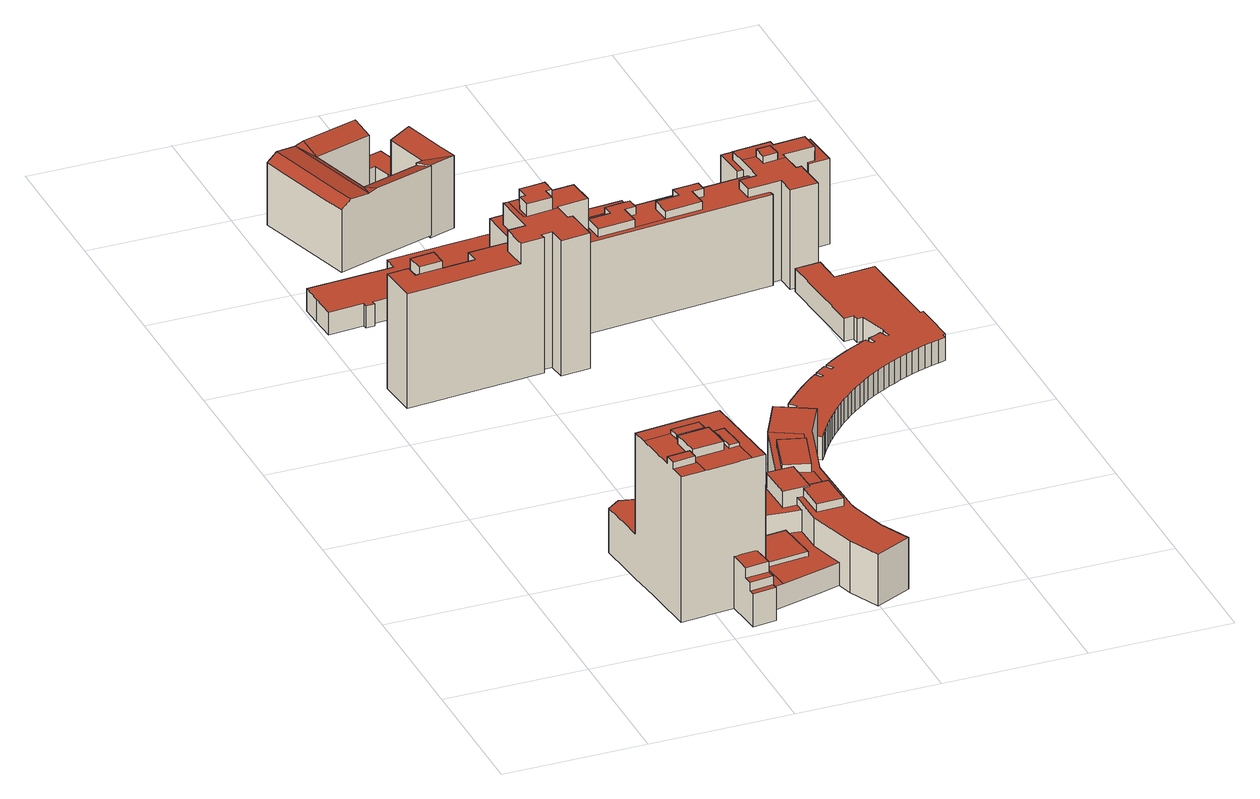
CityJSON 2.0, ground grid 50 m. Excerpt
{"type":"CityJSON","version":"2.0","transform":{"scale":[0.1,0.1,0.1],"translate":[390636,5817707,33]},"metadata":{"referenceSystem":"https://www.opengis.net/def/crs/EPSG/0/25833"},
"CityObjects":{
"building1":{"type":"Building","attributes":{"function":"1411","roofType":"1000","measuredHeight":56.39},"address":[{"locality":"Berlin","thoroughfareNumber":"1","thoroughfareName":"Wilhelmstr."},{"locality":"Berlin","thoroughfareNumber":"15","thoroughfareName":"Mehringplatz"},{"locality":"Berlin","thoroughfareNumber":"1","thoroughfareName":"Friedrich-Stampfer-Str."}],"geometry":[{"type":"MultiSurface","lod":"2","boundaries":[[[0,1,2,3,4,5,6,7,8,9,10,11,12,13,14,15,16,17,18,19,20,21,22,23,24,25,26,27,28,29,30,31,32,33,34,35,36,37,38,39,40,41,42,43,44,45,46,47,48,49,50,51,52,53,54,55,56,57]],[[58,59,60,61,62,63,55,54,53,52,51,50,64,47,46,45,44,43,42,41,40,39,38,37,36,65,66]],[[1,67,68,69,70,71,2]],[[72,73,74,75,76,77]],[[78,79,80,81,82]],[[83,84,85,86,87]],[[88,89,90,91,92,93,94,95,96,97]],[[2,71,70,98,3]],[[48,99,100,101,49]],[[102,103,104,105]],[[106,107,108,109]],[[110,111,112,107,106,113,114,115,25,24,23,116,117]],[[118,119,120,121]],[[122,123,124,125,15,14,13]],[[126,127,128,129]],[[130,131,132,133]],[[114,113,134,135]],[[59,136,137,138,139,140,141,63,62,61,60]],[[91,90,89,142,143,80,79]],[[12,11,144,145,146,147,123,122,13]],[[148,77,76,127,126]],[[149,150,151,152,153,154,155]],[[33,156,157,158,159,160,161,162,163,164,165,166,167,168,58,66,65,36,35,34]],[[5,169,170,171,6]],[[0,57,56,55,172,173,174,175]],[[176,151,150,149,177,18,17,178,179]],[[180,181,182,183,184,185,186,187,188,189]],[[177,190,191,192,116,23,22,21,20,19,18]],[[105,104,193,194]],[[195,196,197,198,199,85,84]],[[1,0,175,94,93,69,68,67]],[[200,201,202,203]],[[165,164,163,204,205,181,180,189,206,207,99,48,47,64,208,209,210]],[[211,212,213,214,215,88,97,96,95]],[[109,108,216,217,218,219,29,28,27,26,220,135,134]],[[221,129,128,75,74]],[[155,154,222,188,187,223,224,225,226,227]],[[228,229,230,119,118]],[[160,159,201,200]],[[25,115,220,26]],[[171,170,231,232,233,234,8,7,6]],[[193,143,142,215,214,213,212,235,153,152,194]],[[49,101,100,236,237,50]],[[87,86,238,239]],[[240,241,242,243]],[[203,202,158,157]],[[98,244,169,5,4,3]],[[243,242,131,130]],[[50,237,236,209,208,64]],[[63,141,172,55]],[[245,246,230,229]],[[247,121,120,246,245]],[[16,248,179,178,17]],[[249,250,251,252]],[[15,125,248,16]],[[133,132,241,240]],[[81,253,103,102,254,82]],[[10,9,8,234,233,232,255,256,146,145,144,11]],[[257,258,259,260]],[[219,218,217,216,261,262,263,112,111,110,117,185,184,183,182,264,265,266,267,268,269,156,33,32,31,30,29]],[[252,251,258,257]],[[58,168,137,136,59]],[[239,238,199,198]],[[260,259,250,249]],[[264,249,252,257,245,229,228,118,268,267,266,265]],[[241,132,131,242]],[[117,116,192,191,126,129,221,74,225,224,223,187,186,185]],[[75,128,127,76]],[[114,135,220,115]],[[215,142,89,88]],[[80,143,193,104,103,253,81]],[[106,109,134,113]],[[85,199,238,86]],[[245,257,260,249,264,182,181,205,204,163,162,133,240,243]],[[112,263,262,261,216,108,107]],[[246,120,119,230]],[[149,155,227,226,225,74,73,72,77,148,126,191,190,177]],[[200,203,157,156,269,268,118,121,247,245,243,130,133,162,161,160]],[[259,258,251,250]],[[92,91,79,78,82,270,198,197,196,195,84,83,87,239,271,272,70,69,93]],[[141,140,139,138,137,168,167,166,165,210,209,236,100,99,207,206,189,188,222,154,153,235,212,211,95,94,175,174,173,172]],[[254,102,105,194,152,151,176,179,248,125,124,123,147,146,256,255,232,231,170,169,244,98,70,272,271,239,198,270,82]],[[201,159,158,202]]],"semantics":{"surfaces":[{"type":"GroundSurface"},{"type":"WallSurface"},{"type":"RoofSurface"}],"values":[0,0,1,1,1,1,1,1,1,1,1,1,1,1,1,1,1,1,1,1,1,1,1,1,1,1,1,1,1,1,1,1,1,1,1,1,1,1,1,1,1,1,1,1,1,1,1,1,1,1,1,1,1,1,1,1,1,1,1,1,1,1,1,1,2,2,2,2,2,2,2,2,2,2,2,2,2,2,2,2,2,2,2]}}]},
"building2":{"type":"Building","attributes":{"function":"1231","measuredHeight":25.54},"address":[{"locality":"Berlin","thoroughfareNumber":"7","thoroughfareName":"Wilhelmstr."}],"geometry":[{"type":"MultiSurface","lod":"2","boundaries":[[[273,274,275,276,277,278,279,280]],[[277,281,282]],[[274,283,281,277,276,275]],[[284,285,282,281]],[[274,286,283]],[[287,273,280,279,278,288,289,290]],[[283,286,291,292]],[[293,287,290,289,288,294,295,296]],[[281,283,297,298]],[[284,281,298,299]],[[285,284,299,300]],[[283,292,301,297]],[[292,291,302,301]],[[303,294,288,278,277,282,285,300,304,305]],[[302,291,286,274,273,287,293,306,307,308]],[[301,302,308,307,306,293,296,295,294,303,305,304,300,299,298,297]]],"semantics":{"surfaces":[{"type":"RoofSurface"},{"type":"WallSurface"},{"type":"GroundSurface"}],"values":[0,0,0,0,0,0,0,1,1,1,1,1,1,1,1,2]}}]},
"building3":{"type":"Building","attributes":{"function":"2361","roofType":"1000","measuredHeight":8.48},"address":[{"locality":"Berlin","thoroughfareNumber":"2","thoroughfareName":"Friedrichstr."}],"geometry":[{"type":"MultiSurface","lod":"2","boundaries":[[[309,310,311,312,313,314,315,316,317,318,319,320,321,322,323,324,325,326,327,328,329,330,331,332,333,334]],[[327,335,336,328]],[[332,337,338,333]],[[334,339,340,309]],[[324,341,342,325]],[[319,343,344,320]],[[309,340,345,310]],[[313,346,347,314]],[[320,344,348,321]],[[328,336,349,329]],[[310,345,350,311]],[[316,351,352,317]],[[323,353,341,324]],[[317,352,354,318]],[[318,354,343,319]],[[325,342,355,326]],[[330,356,357,331]],[[311,350,358,312]],[[312,358,346,313]],[[326,355,335,327]],[[331,357,337,332]],[[315,359,351,316]],[[314,347,359,315]],[[333,338,339,334]],[[321,348,360,322]],[[322,360,353,323]],[[329,349,356,330]],[[337,357,356,349,336,335,355,342,341,353,360,348,344,343,354,352,351,359,347,346,358,350,345,340,339,338]]],"semantics":{"surfaces":[{"type":"RoofSurface"},{"type":"WallSurface"},{"type":"GroundSurface"}],"values":[0,1,1,1,1,1,1,1,1,1,1,1,1,1,1,1,1,1,1,1,1,1,1,1,1,1,1,2]}}]},
"building4":{"type":"Building","attributes":{"function":"1231","roofType":"1130","measuredHeight":26.53},"address":[{"locality":"Berlin","thoroughfareNumber":"7","thoroughfareName":"Wilhelmstr."}],"geometry":[{"type":"MultiSurface","lod":"2","boundaries":[[[361,362,363,364,365]],[[366,367,368,369,370,371,372,373]],[[362,374,375,376,363]],[[377,378,379,380,381,382,383,384]],[[385,386,387,388,389,390,391,392]],[[372,371,379,378]],[[366,373,377,384]],[[373,372,378,377]],[[369,368,382,381]],[[374,362,388,387]],[[365,364,363,392,391,390]],[[367,366,384,383]],[[370,369,381,380]],[[363,376,375,386,385,392]],[[361,365,390,389]],[[368,367,383,382]],[[375,374,387,386]],[[371,370,380,379]],[[362,361,389,388]]],"semantics":{"surfaces":[{"type":"RoofSurface"},{"type":"GroundSurface"},{"type":"WallSurface"}],"values":[0,0,0,1,1,2,2,2,2,2,2,2,2,2,2,2,2,2,2]}}]},
"building5":{"type":"Building","attributes":{"function":"1341","roofType":"1000","measuredHeight":54.21},"address":[{"locality":"Berlin","thoroughfareNumber":"2","thoroughfareName":"Wilhelmstr."},{"locality":"Berlin","thoroughfareNumber":"3","thoroughfareName":"Wilhelmstr."},{"locality":"Berlin","thoroughfareNumber":"4","thoroughfareName":"Wilhelmstr."},{"locality":"Berlin","thoroughfareNumber":"5","thoroughfareName":"Wilhelmstr."},{"locality":"Berlin","thoroughfareNumber":"6","thoroughfareName":"Wilhelmstr."}],"geometry":[{"type":"MultiSurface","lod":"2","boundaries":[[[393,394,395,396,397,398,399,400,401,402,403,404,405,406,407,408,409,410,411,412,413,414,415,416,417,418,419,420,421,422,423,424,425,426,427,428,429,430,431,432,433,434,435,436,437,438,439,440,441,442,443,444,445,446,447,448,449,450,451,452,453,454,455,456,457,458,459]],[[440,460,461,441]],[[462,463,464,465,466,467,468]],[[469,470,471,472,473]],[[474,475,476,477,478,479]],[[461,480,481,443,442,441]],[[482,483,484,485]],[[395,486,487,488,489,396]],[[489,490,491,398,397,396]],[[411,492,493,494,412]],[[495,496,497,498]],[[412,494,499,413]],[[415,500,501,416]],[[408,502,503,409]],[[504,505,477,476]],[[506,507,508,435,434,433,432]],[[508,509,437,436,435]],[[510,511,512,513]],[[399,514,515,516,517,400]],[[473,472,518,519]],[[419,418,520,521,522,523,524,525]],[[523,526,527,528,529,530,531,420,419,525,524]],[[423,422,421,532,533,534]],[[521,535,536,537,538,522]],[[513,512,539,540]],[[541,542,483,482,543]],[[544,545,546,505,504]],[[547,465,464,463,460,440,439,548,549]],[[550,551,552,553]],[[554,555,556,557]],[[558,559,560,561]],[[456,562,563,457]],[[413,499,564,565,414]],[[485,484,546,545]],[[409,503,566,410]],[[420,531,532,421]],[[498,497,567,568]],[[481,569,570,445,444,443]],[[571,572,573,574]],[[424,575,576,577,425]],[[578,579,580,559,558]],[[414,565,500,415]],[[454,581,582,583,455]],[[584,585,586,587,588]],[[567,589,551,550,568]],[[590,591,592,393,459,458,457,563,593,594]],[[595,557,556,596,597]],[[431,598,506,432]],[[597,596,599,600]],[[446,601,602,447]],[[561,560,584,588]],[[603,604,580,579]],[[402,605,537,536,606,607,608,407,406,405,404,403]],[[398,491,514,399]],[[408,407,608,502]],[[410,566,492,411]],[[553,552,471,470]],[[609,540,539,610,611,612,613,614,598,431,430,615,616]],[[613,617,618,614]],[[416,501,619,417]],[[620,621,622,623,624,450,449,448]],[[401,625,626,605,402]],[[467,466,621,620,448,447,602,468]],[[627,628,426,425,577,576,629,630,527,526,631,632,633]],[[634,627,633,594,593,635,636,637]],[[638,639,640,453,452,451]],[[445,570,601,446]],[[450,624,623,638,451]],[[641,574,573,604,603]],[[642,600,599,555,554]],[[643,644,541,543]],[[587,586,572,571]],[[565,564,493,492]],[[645,488,487,486,395,394,393,592,591,590]],[[626,625,401,400,517,516,515]],[[646,511,510,647,562,456,455,583,582]],[[417,619,520,418]],[[534,575,424,423]],[[648,519,518,496,495]],[[439,438,437,509,618,617,547,549,548]],[[453,640,581,454]],[[430,429,428,427,649,650,651,615]],[[474,479,644,643]],[[628,649,427,426]],[[598,614,618,509,508,507,506]],[[652,631,526,523,522,538,537,605,626,515,514,491,490,489,488,645,504,476,653,654]],[[563,562,647,510,513,540,609,616,615,651,550,553,470,469,473,519,603,579,578,558,561,588,655,627,634,637,636,635,593]],[[551,589,567,497,496,518,472,471,552]],[[554,557,595,597,622,621,466,465,547,617,613,612,611]],[[629,576,575,534,533,532,531,530,529,528,527,630]],[[512,511,646,582,581,640,639,638,623,622,597,600,642,554,611,610,539]],[[483,542,541,644,479,478,477,505,546,484]],[[586,585,584,560,559,580,604,573,572]],[[652,654,653,476,475,474,643,543,482,485,545,544,504,645,590,594,633,632,631]],[[651,650,649,628,627,655,588,587,571,574,641,603,519,648,495,498,568,550]],[[468,602,601,570,569,481,480,461,460,463,462]],[[596,556,555,599]],[[492,566,503,502,608,607,606,536,535,521,520,619,501,500,565]],[[564,499,494,493]]],"semantics":{"surfaces":[{"type":"GroundSurface"},{"type":"WallSurface"},{"type":"RoofSurface"}],"values":[0,1,1,1,1,1,1,1,1,1,1,1,1,1,1,1,1,1,1,1,1,1,1,1,1,1,1,1,1,1,1,1,1,1,1,1,1,1,1,1,1,1,1,1,1,1,1,1,1,1,1,1,1,1,1,1,1,1,1,1,1,1,1,1,1,1,1,1,1,1,1,1,1,1,1,1,1,1,1,1,1,1,1,1,2,2,2,2,2,2,2,2,2,2,2,2,2,2,2]}}]},
"building6":{"type":"Building","attributes":{"function":"1231","roofType":"1000","measuredHeight":8.41},"address":[{"locality":"Berlin","thoroughfareNumber":"12","thoroughfareName":"Mehringplatz"},{"locality":"Berlin","thoroughfareNumber":"13","thoroughfareName":"Mehringplatz"},{"locality":"Berlin","thoroughfareNumber":"14","thoroughfareName":"Mehringplatz"},{"locality":"Berlin","thoroughfareNumber":"246","thoroughfareName":"Friedrichstr."}],"geometry":[{"type":"MultiSurface","lod":"2","boundaries":[[[656,657,658,659,660,661,662,663,664,665,666,667,668,669,670,671,672,673,674,675,676,677,678,679,680,681,682,683,684,685,686,687,688,689,690,691,692,693,694,695,696,697,698,699,700,701,702,703,704,705,706,707,708,709,710,711,712,713,714,715,716,717,718,719,720,721,722,723,724,725,726,727,728,729,730,731,732,733,734,735,736,737,738,739,740,741,742,743,744,745,746,747,748,749,750,751,752]],[[753,754,755,756,757,758,759,760,761,762,763,764,765,766,767,768,769,770,771,772,773,774,775,776,777,778,779,780,781,782,783,784,785,786,787,788,789,790,791,792,793,794,795,796,797,798,799,800,801,802,803,804,805,806,807,808,809,810,811,812,813,814,815,816,817,818,819,820,821,822,823,824,825,826,827,828,829,830,831,832,833,834,835,836,837,838,839,840,841,842,843,844,845,846,847,848,849]],[[739,764,763,740]],[[740,763,762,741]],[[744,759,758,745]],[[750,753,849,751]],[[746,757,756,747]],[[718,785,784,719]],[[663,840,839,664]],[[727,776,775,728]],[[697,806,805,698]],[[714,789,788,715]],[[661,842,841,662]],[[708,795,794,709]],[[666,837,836,667]],[[688,815,814,689]],[[687,816,815,688]],[[704,799,798,705]],[[707,796,795,708]],[[705,798,797,706]],[[669,834,833,670]],[[667,836,835,668]],[[752,848,847,656]],[[736,767,766,737]],[[729,774,773,730]],[[712,791,790,713]],[[709,794,793,710]],[[694,809,808,695]],[[693,810,809,694]],[[684,819,818,685]],[[711,792,791,712]],[[681,822,821,682]],[[730,773,772,731]],[[713,790,789,714]],[[741,762,761,742]],[[692,811,810,693]],[[680,823,822,681]],[[662,841,840,663]],[[719,784,783,720]],[[720,783,782,721]],[[679,824,823,680]],[[726,777,776,727]],[[728,775,774,729]],[[715,788,787,716]],[[682,821,820,683]],[[678,825,824,679]],[[710,793,792,711]],[[749,754,753,750]],[[671,832,831,672]],[[706,797,796,707]],[[677,826,825,678]],[[690,813,812,691]],[[747,756,755,748]],[[691,812,811,692]],[[742,761,760,743]],[[717,786,785,718]],[[668,835,834,669]],[[699,804,803,700]],[[689,814,813,690]],[[696,807,806,697]],[[721,782,781,722]],[[722,781,780,723]],[[672,831,830,673]],[[724,779,778,725]],[[658,845,844,659]],[[660,843,842,661]],[[725,778,777,726]],[[723,780,779,724]],[[748,755,754,749]],[[665,838,837,666]],[[732,771,770,733]],[[698,805,804,699]],[[683,820,819,684]],[[731,772,771,732]],[[735,768,767,736]],[[702,801,800,703]],[[745,758,757,746]],[[738,765,764,739]],[[670,833,832,671]],[[733,770,769,734]],[[673,830,829,674]],[[685,818,817,686]],[[686,817,816,687]],[[700,803,802,701]],[[659,844,843,660]],[[664,839,838,665]],[[701,802,801,702]],[[676,827,826,677]],[[695,808,807,696]],[[751,849,848,752]],[[656,847,846,657]],[[657,846,845,658]],[[703,800,799,704]],[[737,766,765,738]],[[675,828,827,676]],[[734,769,768,735]],[[674,829,828,675]],[[743,760,759,744]],[[716,787,786,717]]],"semantics":{"surfaces":[{"type":"RoofSurface"},{"type":"GroundSurface"},{"type":"WallSurface"}],"values":[0,1,2,2,2,2,2,2,2,2,2,2,2,2,2,2,2,2,2,2,2,2,2,2,2,2,2,2,2,2,2,2,2,2,2,2,2,2,2,2,2,2,2,2,2,2,2,2,2,2,2,2,2,2,2,2,2,2,2,2,2,2,2,2,2,2,2,2,2,2,2,2,2,2,2,2,2,2,2,2,2,2,2,2,2,2,2,2,2,2,2,2,2,2,2,2,2,2,2]}}]},
"building7":{"type":"Building","attributes":{"function":"1444","roofType":"1000","measuredHeight":6.93},"address":[{"locality":"Berlin","thoroughfareNumber":"245","thoroughfareName":"Friedrichstr."}],"geometry":[{"type":"MultiSurface","lod":"2","boundaries":[[[850,851,852,853]],[[854,855,856,857]],[[853,852,858,859]],[[860,861,862,863]],[[864,865,866,867]],[[863,862,851,850]],[[868,869,855,854]],[[859,858,865,864]],[[857,856,861,860]],[[867,866,869,868]],[[858,852,851,862,861,856,855,869,866,865]],[[868,854,857,860,863,850,853,859,864,867]]],"semantics":{"surfaces":[{"type":"WallSurface"},{"type":"GroundSurface"},{"type":"RoofSurface"}],"values":[0,0,0,0,0,0,0,0,0,0,1,2]}}]}
},
"vertices":[
[879,573,17],[879,590,17],[951,838,17],[1026,980,17],[1124,928,17],[1150,914,17],[1082,785,17],[1078,771,17],[1020,572,17],[1021,548,17],[1026,374,17],[1028,311,17],[1032,294,17],[1068,168,17],[1074,155,17],[1117,64,17],[990,4,17],[937,116,17],[923,166,17],[913,164,17],[855,148,17],[708,110,17],[681,103,17],[651,95,17],[655,61,17],[657,41,17],[575,32,17],[573,52,17],[570,82,17],[562,161,17],[472,152,17],[462,151,17],[455,150,17],[375,142,17],[370,198,17],[365,238,17],[356,329,17],[436,337,17],[442,338,17],[453,238,17],[456,239,17],[463,239,17],[562,250,17],[552,349,17],[549,377,17],[545,416,17],[545,418,17],[539,471,17],[552,472,17],[547,524,17],[424,549,17],[423,559,17],[542,571,17],[613,579,17],[615,602,17],[623,602,17],[629,601,17],[831,579,17],[325,629,17],[370,662,17],[413,653,17],[505,635,17],[616,612,17],[625,611,17],[433,460,17],[343,450,17],[337,515,17],[879,590,102],[879,590,180],[879,590,206],[951,838,206],[951,838,180],[839,304,102],[837,326,102],[830,387,102],[830,387,120],[846,238,120],[846,238,102],[991,441,206],[927,439,206],[927,439,237],[997,441,237],[997,441,206],[921,664,206],[897,584,206],[897,584,236],[942,738,236],[942,738,206],[832,555,240],[924,558,240],[924,558,237],[924,558,206],[889,557,206],[880,556,206],[880,556,180],[832,555,180],[832,555,206],[832,555,237],[1026,980,206],[552,472,180],[547,524,180],[547,524,102],[1000,322,206],[1000,322,237],[908,319,237],[908,319,206],[652,90,170],[652,90,207],[570,82,207],[570,82,170],[643,170,170],[643,170,180],[643,170,207],[655,61,170],[655,61,138],[657,41,138],[651,95,102],[643,170,102],[453,238,550],[453,238,581],[442,338,581],[442,338,550],[1068,168,102],[1068,168,206],[1074,155,206],[1117,64,206],[697,223,102],[697,223,120],[681,372,120],[681,372,102],[450,366,550],[450,366,565],[445,406,565],[445,406,550],[573,52,170],[573,52,138],[370,662,102],[370,662,180],[413,653,180],[505,635,180],[616,612,180],[625,611,180],[928,428,240],[928,428,237],[1028,311,102],[1028,311,180],[1028,311,206],[1032,294,206],[841,238,102],[888,290,102],[888,290,180],[888,290,206],[884,426,206],[884,426,180],[885,390,180],[885,389,102],[375,142,550],[370,198,550],[370,198,575],[365,238,575],[365,238,550],[356,329,550],[349,396,550],[343,450,550],[343,450,207],[343,450,180],[338,502,180],[337,515,180],[325,629,180],[1150,914,206],[1082,785,206],[1082,785,180],[623,602,180],[629,601,180],[831,579,180],[879,573,180],[911,206,206],[923,166,102],[937,116,102],[937,116,206],[642,481,207],[642,481,550],[674,173,550],[674,173,207],[674,173,180],[674,173,102],[653,369,102],[649,416,102],[649,416,180],[642,481,180],[855,148,102],[708,110,102],[681,103,102],[905,427,237],[905,427,206],[900,583,206],[923,577,206],[956,567,206],[986,558,206],[986,558,236],[445,246,550],[445,246,575],[449,207,575],[449,207,550],[539,471,550],[594,476,550],[612,478,180],[594,476,180],[433,460,102],[433,460,180],[423,459,180],[834,467,180],[835,425,180],[835,425,206],[835,425,237],[835,425,240],[562,161,207],[562,161,180],[562,161,170],[562,161,102],[575,32,138],[808,385,102],[836,395,180],[802,399,102],[822,396,102],[830,396,102],[842,394,102],[859,392,102],[463,239,550],[562,250,550],[562,250,581],[1078,771,206],[1020,572,206],[1020,572,180],[1020,572,102],[851,425,180],[424,549,180],[424,549,102],[1031,712,236],[1031,712,206],[545,416,550],[545,416,565],[549,377,565],[549,377,550],[1124,928,206],[552,349,550],[552,349,581],[452,339,550],[990,4,206],[617,255,550],[617,255,562],[582,252,562],[582,252,550],[997,430,237],[997,419,206],[1021,548,206],[1027,322,206],[572,351,550],[572,351,562],[607,355,562],[607,355,550],[571,162,207],[591,165,207],[626,168,207],[626,168,550],[591,165,550],[571,162,550],[472,152,550],[462,151,550],[455,150,550],[993,556,206],[1052,785,206],[969,829,206],
[235,2574,268],[306,2596,260],[287,2662,260],[219,2889,260],[200,2956,260],[128,2935,268],[148,2868,268],[215,2640,268],[250,2898,241],[231,2965,268],[317,2671,241],[453,2958,241],[432,3024,268],[337,2605,268],[198,2563,241],[92,2924,241],[111,2858,241],[178,2629,241],[547,2668,268],[526,2734,241],[198,2563,13],[92,2924,13],[111,2858,13],[178,2629,13],[317,2671,13],[250,2898,13],[453,2958,13],[432,3024,13],[526,2734,13],[547,2668,13],[128,2935,13],[231,2965,13],[200,2956,13],[235,2574,13],[306,2596,13],[337,2605,13],
[1157,2313,90],[1227,2319,90],[1298,2325,90],[1302,2325,90],[1289,2485,90],[1284,2484,90],[1214,2478,90],[1140,2473,90],[1136,2522,90],[757,2494,90],[760,2444,90],[690,2438,90],[686,2489,90],[312,2460,90],[314,2410,90],[9,2390,90],[13,2320,90],[19,2227,90],[142,2236,90],[144,2221,90],[173,2222,90],[171,2237,90],[542,2266,90],[608,2271,90],[1011,2302,90],[1081,2307,90],[142,2236,8],[144,2221,8],[608,2271,8],[1011,2302,8],[1081,2307,8],[1157,2313,8],[9,2390,8],[13,2320,8],[760,2444,8],[690,2438,8],[1227,2319,8],[1289,2485,8],[1284,2484,8],[686,2489,8],[173,2222,8],[1298,2325,8],[1140,2473,8],[1136,2522,8],[314,2410,8],[757,2494,8],[19,2227,8],[171,2237,8],[542,2266,8],[1302,2325,8],[1214,2478,8],[312,2460,8],
[501,2895,249],[546,2741,249],[635,2695,272],[615,2762,272],[570,2916,272],[566,2930,116],[530,3053,116],[435,3025,116],[455,2964,116],[479,2971,116],[497,2909,116],[501,2894,116],[570,2917,116],[522,2734,249],[544,2667,272],[566,2674,272],[570,2917,7],[501,2894,7],[497,2909,7],[479,2971,7],[455,2964,7],[435,3025,7],[530,3053,7],[566,2930,7],[566,2674,6],[544,2667,6],[522,2734,6],[546,2741,6],[501,2895,6],[570,2916,6],[615,2762,6],[635,2695,6],
[668,1909,11],[668,1901,11],[674,1838,11],[692,1839,11],[697,1779,11],[703,1718,11],[600,1709,11],[594,1770,11],[556,1767,11],[558,1749,11],[509,1744,11],[477,1741,11],[361,1731,11],[150,1712,11],[74,1705,11],[62,1844,11],[137,1851,11],[142,1803,11],[155,1805,11],[150,1865,11],[232,1873,11],[237,1812,11],[353,1822,11],[349,1870,11],[496,1883,11],[500,1836,11],[533,1839,11],[525,1925,11],[505,1923,11],[499,1992,11],[494,2047,11],[654,2062,11],[659,2007,11],[745,2015,11],[741,2057,11],[765,2059,11],[1220,2100,11],[1404,2117,11],[1401,2154,11],[1380,2152,11],[1379,2164,11],[1374,2223,11],[1370,2268,11],[1492,2279,11],[1522,2282,11],[1526,2237,11],[1528,2216,11],[1613,2224,11],[1608,2279,11],[1634,2281,11],[1682,2286,11],[1693,2161,11],[1694,2150,11],[1620,2144,11],[1619,2154,11],[1534,2147,11],[1536,2128,11],[1542,2058,11],[1561,2060,11],[1565,2010,11],[1570,1942,11],[1473,1935,11],[1468,2001,11],[1429,1997,11],[1431,1978,11],[777,1919,11],[754,1917,11],[1613,2224,325],[1608,2279,325],[1643,2176,325],[1639,2226,325],[1639,2226,345],[1639,2226,376],[1645,2157,376],[1645,2157,345],[1645,2157,325],[1184,2039,345],[1183,2046,345],[1183,2046,374],[1189,1976,374],[1189,1976,345],[552,1940,508],[556,1899,508],[556,1890,508],[556,1890,553],[552,1935,553],[552,1940,553],[1634,2281,325],[1682,2286,325],[660,1995,508],[660,1995,553],[664,1945,553],[664,1945,508],[674,1838,428],[674,1838,432],[674,1838,508],[692,1839,508],[697,1779,508],[703,1718,508],[155,1805,432],[155,1805,458],[150,1865,458],[1054,2034,345],[1054,2034,374],[1135,2041,374],[1135,2041,345],[232,1873,458],[353,1822,432],[349,1870,432],[62,1844,432],[137,1851,432],[646,1899,508],[646,1899,553],[1380,2152,345],[1374,2223,345],[1370,2268,345],[1522,2282,345],[1351,1990,345],[1351,1990,376],[1346,2053,376],[1346,2053,345],[600,1709,508],[594,1770,508],[594,1770,432],[594,1770,428],[1060,1964,374],[1060,1964,345],[500,1836,432],[468,1833,432],[468,1833,508],[533,1839,508],[533,1839,432],[533,1839,428],[519,1994,508],[519,1994,428],[520,1982,428],[524,1938,428],[524,1933,428],[525,1925,428],[505,1923,428],[499,1992,428],[494,2047,428],[475,1759,432],[477,1741,432],[477,1741,508],[475,1759,508],[1409,2059,376],[1409,2059,345],[570,1987,553],[638,1993,553],[570,1987,508],[645,1907,508],[642,1943,508],[642,1943,553],[1528,2216,376],[1528,2216,325],[1528,2216,345],[1221,2089,345],[1221,2089,374],[1224,2049,374],[1224,2049,345],[1451,2170,376],[1451,2170,402],[1501,2175,402],[1501,2175,376],[815,2012,345],[815,2012,374],[893,2019,374],[893,2019,345],[1429,1997,345],[1431,1978,345],[237,1812,458],[237,1812,432],[142,1803,432],[1131,2081,374],[1131,2081,345],[1693,2161,325],[1694,2150,325],[983,2027,345],[983,2027,374],[944,2024,374],[944,2024,345],[654,2062,428],[659,2007,428],[659,2007,345],[815,2006,345],[821,1943,345],[821,1943,374],[1473,1935,376],[1468,2001,376],[1468,2001,345],[890,2059,374],[940,2064,374],[979,2067,374],[979,2067,345],[890,2059,345],[1180,2085,374],[668,1909,508],[668,1909,432],[668,1909,345],[777,1919,345],[777,1919,508],[1504,2144,376],[1506,2125,402],[1506,2125,376],[1401,2154,345],[1456,2120,402],[1456,2120,376],[1620,2144,325],[1619,2154,325],[950,1954,345],[950,1954,374],[558,1749,508],[361,1731,432],[150,1712,432],[74,1705,432],[1409,2066,345],[1404,2116,376],[1400,2165,376],[1396,2204,376],[1394,2225,376],[1394,2225,345],[1404,2117,345],[1404,2116,345],[1526,2237,376],[1526,2237,345],[496,1883,432],[1534,2147,325],[1534,2147,376],[1536,2128,376],[1542,2058,376],[1542,2058,345],[556,1767,428],[556,1767,508],[768,2017,345],[745,2015,345],[636,2005,428],[536,1996,428],[536,1996,508],[659,2007,508],[768,2017,508],[769,2008,345],[775,1939,345],[774,1955,345],[770,2002,345],[1561,2060,376],[1565,2010,376],[1570,1942,376],[945,2017,345],[1454,2139,376],[574,1942,508],[574,1942,553],[668,1901,508],[1415,1996,376],[1415,1996,345],[1054,2027,345],[741,2057,345],[765,2059,345],[1220,2100,345],[537,1984,508],[545,1889,508],[541,1939,508],[766,2048,345],
[1540,1567,101],[1542,1545,101],[1562,1547,101],[1595,1447,101],[1590,1445,101],[1600,1417,101],[1590,1414,101],[1579,1440,101],[1556,1431,101],[1532,1422,101],[1543,1396,101],[1531,1391,101],[1520,1416,101],[1505,1410,101],[1499,1407,101],[1494,1404,101],[1488,1401,101],[1463,1389,101],[1439,1376,101],[1415,1363,101],[1392,1349,101],[1368,1334,101],[1345,1319,101],[1361,1295,101],[1352,1289,101],[1336,1312,101],[1315,1298,101],[1296,1283,101],[1312,1261,101],[1304,1255,101],[1288,1276,101],[1265,1258,101],[1244,1240,101],[1222,1220,101],[1202,1201,101],[1182,1180,101],[1162,1160,101],[1143,1138,101],[1165,1118,101],[1149,1101,101],[1126,1119,101],[1110,1098,101],[1094,1078,101],[1117,1059,101],[1103,1040,101],[1079,1058,101],[1070,1044,101],[1061,1031,101],[1066,1028,101],[1051,1009,101],[1048,1011,101],[1038,994,101],[1028,978,101],[1086,945,101],[1145,911,101],[1151,921,101],[1167,909,101],[1181,932,101],[1196,954,101],[1211,976,101],[1227,998,101],[1244,1019,101],[1261,1039,101],[1279,1059,101],[1297,1079,101],[1316,1098,101],[1336,1116,101],[1356,1134,101],[1376,1151,101],[1397,1167,101],[1419,1183,101],[1440,1199,101],[1463,1213,101],[1486,1227,101],[1509,1241,101],[1532,1253,101],[1556,1265,101],[1581,1277,101],[1605,1287,101],[1630,1297,101],[1655,1306,101],[1680,1315,101],[1706,1322,101],[1732,1329,101],[1758,1335,101],[1756,1353,101],[1766,1355,101],[1758,1462,101],[1754,1511,101],[1742,1509,101],[1717,1816,101],[1717,1827,101],[1688,1824,101],[1573,1815,101],[1566,1916,101],[1479,1909,101],[1506,1564,101],[1566,1916,16],[1573,1815,16],[1688,1824,16],[1717,1827,16],[1717,1816,16],[1742,1509,16],[1754,1511,16],[1758,1462,16],[1766,1355,16],[1756,1353,16],[1758,1335,16],[1732,1329,16],[1706,1322,16],[1680,1315,16],[1655,1306,16],[1630,1297,16],[1605,1287,16],[1581,1277,16],[1556,1265,16],[1532,1253,16],[1509,1241,16],[1486,1227,16],[1463,1213,16],[1440,1199,16],[1419,1183,16],[1397,1167,16],[1376,1151,16],[1356,1134,16],[1336,1116,16],[1316,1098,16],[1297,1079,16],[1279,1059,16],[1261,1039,16],[1244,1019,16],[1227,998,16],[1211,976,16],[1196,954,16],[1181,932,16],[1167,909,16],[1151,921,16],[1145,911,16],[1086,945,16],[1028,978,16],[1038,994,16],[1048,1011,16],[1051,1008,16],[1066,1028,16],[1061,1031,16],[1070,1044,16],[1079,1058,16],[1103,1040,16],[1117,1059,16],[1094,1078,16],[1110,1098,16],[1126,1119,16],[1149,1101,16],[1165,1118,16],[1143,1138,16],[1162,1160,16],[1182,1180,16],[1202,1201,16],[1222,1220,16],[1244,1240,16],[1265,1258,16],[1288,1276,16],[1304,1255,16],[1312,1261,16],[1296,1283,16],[1315,1298,16],[1336,1312,16],[1352,1289,16],[1361,1295,16],[1345,1319,16],[1368,1334,16],[1392,1349,16],[1415,1363,16],[1439,1376,16],[1463,1389,16],[1488,1401,16],[1494,1404,16],[1499,1407,16],[1505,1410,16],[1520,1416,16],[1531,1391,16],[1543,1396,16],[1532,1422,16],[1556,1431,16],[1579,1440,16],[1590,1414,16],[1600,1417,16],[1590,1445,16],[1595,1447,16],[1562,1547,16],[1542,1545,16],[1540,1567,16],[1506,1564,16],[1479,1909,16],
[1317,2487,62],[1317,2487,6],[1316,2501,6],[1316,2501,62],[1628,2327,62],[1628,2327,6],[1625,2379,6],[1625,2379,62],[1288,2499,6],[1288,2499,62],[1649,2381,62],[1649,2381,6],[1639,2513,6],[1639,2513,62],[1289,2485,62],[1289,2485,6],[1302,2325,6],[1302,2325,62],[1304,2301,62],[1304,2301,6]
]}
